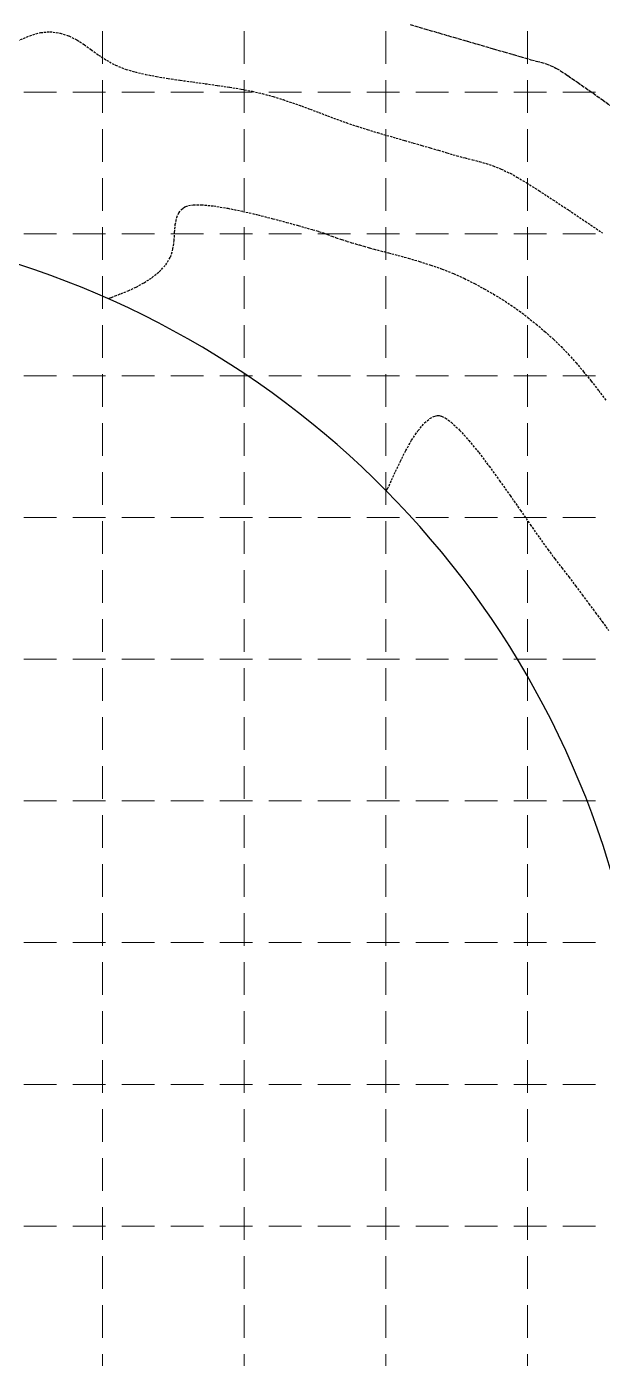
# Model space of a CAD drawing. Header units: inches. Extents: x 2507435 to 2508087, y 7097652 to 7098695.
# Drawn here: x 2507654.8 to 2507720.9, y 7098435.3 to 7098588.1 of the extents above; entities that cross this region are included whole.
import ezdxf

# ---------------------------------------------------------------- set-up
doc = ezdxf.new("R2010")
doc.units = ezdxf.units.IN
doc.header["$MEASUREMENT"] = 0
doc.linetypes.add('DASHED7', pattern=[0.5317999999999998, 0.4379999999999999, -0.0938])
doc.linetypes.add('HIDDEN', pattern=[0.375, 0.25, -0.125])
for name, color, linetype in [('CONT-MJR', 7, 'DASHED7'), ('CONT-MNR', 8, 'HIDDEN'), ('E-STRUCTURES', 6, 'Continuous'), ('E-TANKS', 6, 'Continuous'), ('GRID', 254, 'HIDDEN')]:
    doc.layers.add(name, color=color, linetype=linetype)

msp = doc.modelspace()

# ---------------------------------------------------------------- linework, layer by layer
at = {"layer": 'CONT-MJR', "color": 35, "extrusion": (0.2853959626862788, 0.9584096955281558, 0), "elevation": 7519043.064253777}
msp.add_lwpolyline([(-377494.4166151434, 670.0000000000009), (-377496.1373860084, 670.0000000000009)], dxfattribs=at)
at = {"layer": 'CONT-MJR', "color": 35, "extrusion": (-0.2827372622409274, -0.9591973939395922, 0), "elevation": -7517967.386251697}
msp.add_lwpolyline([(398344.46789182, 670.0000000000009), (398346.2160081603, 670.0000000000009)], dxfattribs=at)
at = {"layer": 'CONT-MJR', "color": 35, "extrusion": (-0.2807270481609595, -0.9597876454877059, 0), "elevation": -7517116.320249699}
msp.add_lwpolyline([(414096.0714470148, 670.0000000000009), (414097.8074331942, 670.0000000000009)], dxfattribs=at)
at = {"layer": 'CONT-MJR', "color": 35, "extrusion": (-0.2792391290256761, -0.960221593602738, 0), "elevation": -7516465.47814096}
msp.add_lwpolyline([(425748.1440952555, 670.0000000000009), (425749.8284687789, 670.0000000000009)], dxfattribs=at)
at = {"layer": 'CONT-MJR', "color": 35, "extrusion": (-0.2782144265939752, -0.9605189913973518, 0), "elevation": -7516006.93022069}
msp.add_lwpolyline([(433769.5533351251, 670.0000000000009), (433771.1466090505, 670.0000000000009)], dxfattribs=at)
at = {"layer": 'CONT-MJR', "color": 35, "extrusion": (-0.277657036110941, -0.9606802643429747, 0), "elevation": -7515753.968089149}
msp.add_lwpolyline([(438132.2561831509, 670.0000000000009), (438133.7188677113, 670.0000000000009)], dxfattribs=at)
at = {"layer": 'CONT-MJR', "color": 35, "extrusion": (-0.2776578275379339, -0.9606800356033818, 0), "elevation": -7515754.329029682}
msp.add_lwpolyline([(438127.5272432608, 670.0000000000009), (438128.8198472122, 670.0000000000009)], dxfattribs=at)
at = {"layer": 'CONT-MJR', "color": 35, "extrusion": (-0.2784798243639331, -0.9604420791605462, 0), "elevation": -7516126.504292799}
msp.add_lwpolyline([(431697.079647653, 670), (431698.1626798764, 670)], dxfattribs=at)
at = {"layer": 'CONT-MJR', "color": 35, "extrusion": (-0.2808577318267775, -0.9597494123327809, 0), "elevation": -7517172.653898079}
msp.add_lwpolyline([(413081.3765844281, 670.0000000000009), (413082.2105572489, 670.0000000000009)], dxfattribs=at)
at = {"layer": 'CONT-MJR', "color": 35, "extrusion": (-0.2874312396799211, -0.9578012750336387, 0), "elevation": -7519828.097307032}
msp.add_lwpolyline([(361534.2420070516, 670.0000000000009), (361534.7874484023, 670.0000000000009)], dxfattribs=at)
at = {"layer": 'CONT-MJR', "color": 35, "elevation": 670}
for points in [[(2507711.992575957, 7098584.547490741), (2507712.713511878, 7098584.339559177)], [(2507714.354983945, 7098583.900534304), (2507714.922401145, 7098583.689922258)], [(2507714.922401145, 7098583.689922258), (2507715.596967473, 7098583.384244821)], [(2507716.116566699, 7098583.078275849), (2507716.953480659, 7098582.52409415)], [(2507718.05994571, 7098581.760800548), (2507719.388198213, 7098580.827495862)], [(2507719.388198213, 7098580.827495862), (2507720.890474525, 7098579.763280919)], [(2507720.890474525, 7098579.763280919), (2507722.519011005, 7098578.607256537)]]:
    msp.add_lwpolyline(points, dxfattribs=at)
at = {"layer": 'CONT-MJR', "color": 35, "extrusion": (-0.2473658532586022, -0.9689221509706772, 0), "elevation": -7498298.102237754}
msp.add_lwpolyline([(673831.0243092352, 670.0000000000009), (673831.638640279, 670.0000000000009)], dxfattribs=at)
at = {"layer": 'CONT-MJR', "color": 35, "extrusion": (-0.2456757746514694, -0.9693520587224234, 0), "elevation": -7497111.605990482}
msp.add_lwpolyline([(686906.8893072535, 670), (686907.4337467167, 670)], dxfattribs=at)
at = {"layer": 'CONT-MJR', "color": 35, "extrusion": (-0.2835461970180725, -0.958958577914911, 0), "elevation": -7518300.791029388}
msp.add_lwpolyline([(392017.1817925561, 670.0000000000009), (392017.722461994, 670.0000000000009)], dxfattribs=at)
at = {"layer": 'CONT-MJR', "color": 35, "extrusion": (0.5074172535819077, 0.8617004878537521, 0), "elevation": 7389310.926252046}
msp.add_lwpolyline([(1441043.931850336, 670.0000000000009), (1441043.328857494, 670.0000000000009)], dxfattribs=at)
at = {"layer": 'CONT-MJR', "color": 35, "extrusion": (-0.5678409681557197, -0.8231382841807171, 0), "elevation": -7267099.461723054}
msp.add_lwpolyline([(-1966668.142715931, 670), (-1966666.798512808, 670)], dxfattribs=at)
at = {"layer": 'CONT-MNR', "color": 35}
for points, elevation in [([(2507653.768257633, 7098586.498986119), (2507655.170421106, 7098587.084204299)], 669), ([(2507656.421696928, 7098587.456140681), (2507657.485647811, 7098587.554719135)], 669), ([(2507658.666166204, 7098587.387647806), (2507659.684221317, 7098587.063845978)], 669), ([(2507659.684221317, 7098587.063845978), (2507660.587133657, 7098586.616928339)], 669), ([(2507660.587133657, 7098586.616928339), (2507661.422223729, 7098586.080509574)], 669), ([(2507665.030771463, 7098583.712116986), (2507666.236557786, 7098583.232412888)], 669), ([(2507676.751220535, 7098581.385791424), (2507678.140416224, 7098581.178420272)], 669), ([(2507681.871169175, 7098580.447118482), (2507683.121423768, 7098580.103758079)], 669), ([(2507684.272603568, 7098579.752600758), (2507685.348090061, 7098579.394061578)], 669), ([(2507685.348090061, 7098579.394061578), (2507686.371264732, 7098579.028555604)], 669), ([(2507687.36550907, 7098578.656497898), (2507688.354204559, 7098578.278303523)], 669), ([(2507691.52081281, 7098577.111051016), (2507692.721127777, 7098576.712460596)], 669), ([(2507692.721127777, 7098576.712460596), (2507693.938144246, 7098576.328991658)], 669), ([(2507697.240183054, 7098575.343425304), (2507698.25450909, 7098575.052426854)], 669), ([(2507703.083262075, 7098573.643649574), (2507704.200172511, 7098573.316141433)], 669), ([(2507707.573924953, 7098572.426128001), (2507708.391106426, 7098572.14827635)], 669), ([(2507709.29667152, 7098571.78414415), (2507710.340063374, 7098571.301660788)], 669), ([(2507710.340063374, 7098571.301660788), (2507711.126103858, 7098570.871711643)], 669), ([(2507673.398228118, 7098567.597329511), (2507673.952170246, 7098567.679027012)], 668), ([(2507673.952170246, 7098567.679027012), (2507674.884490738, 7098567.683806214)], 668), ([(2507677.915073174, 7098567.284768049), (2507679.644261857, 7098566.930800125)], 668), ([(2507715.261503763, 7098568.259011079), (2507717.052823564, 7098567.072785704)], 669), ([(2507681.403076692, 7098566.519987237), (2507683.10678856, 7098566.086920077)], 668), ([(2507683.10678856, 7098566.086920077), (2507684.670668344, 7098565.666189344)], 668), ([(2507718.960783453, 7098565.791710665), (2507720.931511535, 7098564.453473721)], 669), ([(2507687.040015183, 7098565.00009994), (2507687.676024002, 7098564.823922662)], 668), ([(2507687.676024002, 7098564.823922662), (2507688.347981166, 7098564.634574181)], 668), ([(2507688.896076115, 7098564.453144521), (2507689.377802361, 7098564.273297013)], 668), ([(2507671.621392899, 7098562.612398538), (2507671.757226954, 7098563.569714445)], 668), ([(2507691.623299812, 7098563.484894778), (2507692.132680581, 7098563.333631471)], 668), ([(2507692.132680581, 7098563.333631471), (2507692.585141047, 7098563.204790991)], 668), ([(2507692.585141047, 7098563.204790991), (2507693.037975966, 7098563.077073528)], 668), ([(2507693.037975966, 7098563.077073528), (2507693.548480095, 7098562.929179271)], 668), ([(2507698.650003552, 7098561.55301991), (2507699.913637245, 7098561.181691602)], 668), ([(2507669.207336573, 7098559.314002457), (2507670.045398393, 7098559.995355221)], 668), ([(2507667.391589063, 7098558.235819637), (2507668.310995826, 7098558.73119176)], 668), ([(2507664.994271259, 7098557.219437995), (2507665.624429152, 7098557.46297715)], 668), ([(2507713.331673893, 7098553.984862452), (2507714.31583011, 7098553.147361085)], 668), ([(2507715.326036947, 7098552.241982915), (2507716.18406129, 7098551.415250754)], 668), ([(2507717.045855475, 7098550.512238779), (2507717.910200261, 7098549.543642253)], 668), ([(2507717.910200261, 7098549.543642253), (2507718.77587641, 7098548.520156441)], 668), ([(2507701.591614335, 7098543.393444214), (2507701.902860725, 7098543.475712267)], 667), ([(2507702.05820466, 7098543.491048745), (2507702.18111541, 7098543.487139082)], 667), ([(2507702.895362296, 7098543.216414679), (2507703.57408169, 7098542.725744138)], 667), ([(2507698.354696532, 7098539.46006575), (2507699.031421732, 7098540.656563331)], 667), ([(2507714.660094404, 7098528.124758694), (2507715.478916891, 7098527.033528766)], 667), ([(2507715.478916891, 7098527.033528766), (2507716.279605112, 7098526.001839552)], 667)]:
    msp.add_lwpolyline(points, dxfattribs=dict(at, elevation=elevation))
at = {"layer": 'CONT-MNR', "color": 35, "extrusion": (0.2849248427288796, -0.9585498599425714, 0), "elevation": -6089856.40030368}
msp.add_lwpolyline([(4426276.320955582, 669), (4426277.626339762, 669)], dxfattribs=at)
at = {"layer": 'CONT-MNR', "color": 35, "extrusion": (-0.1401273535457111, -0.990133488368248, 0), "elevation": -7379940.665104412}
msp.add_lwpolyline([(1488209.365941904, 669.0000000000009), (1488210.558223962, 669.0000000000009)], dxfattribs=at)
at = {"layer": 'CONT-MNR', "color": 35, "extrusion": (-0.5880920394284663, -0.808794011575795, 0), "elevation": -7216029.632563079}
msp.add_lwpolyline([(-2146440.423791206, 669), (-2146439.416627083, 669)], dxfattribs=at)
at = {"layer": 'CONT-MNR', "color": 35, "extrusion": (-0.5898304930688874, -0.8075270827942016, 0), "elevation": -7211395.684844005}
msp.add_lwpolyline([(-2161957.007873223, 669), (-2161955.965918008, 669)], dxfattribs=at)
at = {"layer": 'CONT-MNR', "color": 35, "extrusion": (-0.5501898589757555, -0.8350395913250092, 0), "elevation": -7307290.2072238}
msp.add_lwpolyline([(-1811571.458531609, 669), (-1811570.362120955, 669)], dxfattribs=at)
at = {"layer": 'CONT-MNR', "color": 35, "extrusion": (-0.474026443661931, -0.8805106079481508, 0), "elevation": -7439077.796358951}
msp.add_lwpolyline([(-1156891.90904904, 669), (-1156890.731316424, 669)], dxfattribs=at)
at = {"layer": 'CONT-MNR', "color": 35, "extrusion": (-0.2784804393346365, -0.9604419008498056, 0), "elevation": -7516112.768340436}
msp.add_lwpolyline([(431651.1497206138, 669), (431652.240269118, 669)], dxfattribs=at)
at = {"layer": 'CONT-MNR', "color": 35, "extrusion": (-0.2260800804336214, -0.9741087194102757, 0), "elevation": -7481725.147579497}
msp.add_lwpolyline([(837892.3672024729, 669.0000000000009), (837893.5666512575, 669.0000000000009)], dxfattribs=at)
at = {"layer": 'CONT-MNR', "color": 35, "extrusion": (-0.1894764899129348, -0.9818852579452824, 0), "elevation": -7445137.879968002}
msp.add_lwpolyline([(1117228.159878077, 669.0000000000009), (1117229.450271311, 669.0000000000009)], dxfattribs=at)
at = {"layer": 'CONT-MNR', "color": 35, "extrusion": (-0.1642554976511616, -0.9864178280482208, 0), "elevation": -7414066.7837991}
msp.add_lwpolyline([(1307628.931178394, 669), (1307630.292956496, 669)], dxfattribs=at)
at = {"layer": 'CONT-MNR', "color": 35, "extrusion": (-0.147741370027313, -0.9890260297800321, 0), "elevation": -7391169.318191413}
msp.add_lwpolyline([(1431397.697188513, 669.0000000000009), (1431399.109877149, 669.0000000000009)], dxfattribs=at)
at = {"layer": 'CONT-MNR', "color": 35, "extrusion": (-0.1383596851322568, -0.9903820462478623, 0), "elevation": -7377268.919417136}
msp.add_lwpolyline([(1501396.214372842, 669.0000000000009), (1501397.65697674, 669.0000000000009)], dxfattribs=at)
at = {"layer": 'CONT-MNR', "color": 35, "extrusion": (-0.1352875148269055, -0.9908063828679949, 0), "elevation": -7372577.106361859}
msp.add_lwpolyline([(1524269.806996878, 669), (1524271.258250849, 669)], dxfattribs=at)
at = {"layer": 'CONT-MNR', "color": 35, "extrusion": (-0.1382829268408199, -0.9903927666054193, 0), "elevation": -7377152.538377155}
msp.add_lwpolyline([(1501970.866393937, 669), (1501972.304948393, 669)], dxfattribs=at)
at = {"layer": 'CONT-MNR', "color": 35, "extrusion": (-0.164243704273682, -0.9864197917755195, 0), "elevation": -7414051.314827044}
msp.add_lwpolyline([(1307726.081278209, 669), (1307727.430903382, 669)], dxfattribs=at)
at = {"layer": 'CONT-MNR', "color": 35, "extrusion": (-0.1897798521531917, -0.9818266688762903, 0), "elevation": -7445483.133906639}
msp.add_lwpolyline([(1114938.937851619, 669.0000000000009), (1114940.212045778, 669.0000000000009)], dxfattribs=at)
at = {"layer": 'CONT-MNR', "color": 35, "extrusion": (-0.2271119846063952, -0.9738686494841821, 0), "elevation": -7482609.559812807}
msp.add_lwpolyline([(829978.884745145, 669.0000000000009), (829980.0639782597, 669.0000000000009)], dxfattribs=at)
at = {"layer": 'CONT-MNR', "color": 35, "extrusion": (-0.2917685788239284, -0.956488942126915, 0), "elevation": -7521376.514525304}
msp.add_lwpolyline([(327428.5474588329, 669.0000000000009), (327429.7510062538, 669.0000000000009)], dxfattribs=at)
at = {"layer": 'CONT-MNR', "color": 35, "extrusion": (-0.3504759511887611, -0.9365717311761728, 0), "elevation": -7527212.215917298}
msp.add_lwpolyline([(-139253.0711393123, 669), (-139252.0095608933, 669)], dxfattribs=at)
at = {"layer": 'CONT-MNR', "color": 35, "extrusion": (0.3563817221419172, 0.9343404455139258, 0), "elevation": 7526183.085332241}
msp.add_lwpolyline([(186768.8975034431, 669), (186767.8202428641, 669)], dxfattribs=at)
at = {"layer": 'CONT-MNR', "color": 35, "extrusion": (-0.3482345794227492, -0.9374074235327247, 0), "elevation": -7527523.764581831}
msp.add_lwpolyline([(-121243.664886815, 669), (-121242.5471847053, 669)], dxfattribs=at)
at = {"layer": 'CONT-MNR', "color": 35, "extrusion": (-0.3339683697723266, -0.942584281638313, 0), "elevation": -7528496.855971933}
msp.add_lwpolyline([(-6990.794858828187, 669), (-6989.614765028004, 669)], dxfattribs=at)
at = {"layer": 'CONT-MNR', "color": 35, "extrusion": (-0.2924087701471315, -0.9562934231401167, 0), "elevation": -7521593.557431013}
msp.add_lwpolyline([(322405.2461396917, 669.0000000000009), (322406.4516811573, 669.0000000000009)], dxfattribs=at)
at = {"layer": 'CONT-MNR', "color": 35, "extrusion": (-0.2853249396141714, -0.9584308419673114, 0), "elevation": -7519002.100316467}
msp.add_lwpolyline([(378051.5556242461, 669), (378052.7009142605, 669)], dxfattribs=at)
at = {"layer": 'CONT-MNR', "color": 35, "extrusion": (-0.2796519053435997, -0.9601014591373636, 0), "elevation": -7516634.856261226}
msp.add_lwpolyline([(422512.5641573383, 669.0000000000009), (422513.6593605059, 669.0000000000009)], dxfattribs=at)
at = {"layer": 'CONT-MNR', "color": 35, "extrusion": (-0.2739940061959961, -0.9617313993879312, 0), "elevation": -7514016.809914395}
msp.add_lwpolyline([(466765.1346543131, 669.0000000000009), (466766.1600351047, 669.0000000000009)], dxfattribs=at)
at = {"layer": 'CONT-MNR', "color": 35, "extrusion": (-0.2745861912020306, -0.9615624907415857, 0), "elevation": -7514302.821148714}
msp.add_lwpolyline([(462138.9184070409, 669.0000000000009), (462139.9240107008, 669.0000000000009)], dxfattribs=at)
at = {"layer": 'CONT-MNR', "color": 35, "extrusion": (-0.2776623947751128, -0.9606787155588228, 0), "elevation": -7515743.473515567}
msp.add_lwpolyline([(438087.0205750158, 669), (438088.0164913312, 669)], dxfattribs=at)
at = {"layer": 'CONT-MNR', "color": 35, "extrusion": (-0.2831946490994326, -0.9590624540255183, 0), "elevation": -7518143.561674985}
msp.add_lwpolyline([(394763.7976437581, 669.0000000000009), (394764.7939870507, 669.0000000000009)], dxfattribs=at)
at = {"layer": 'CONT-MNR', "color": 35, "extrusion": (-0.2910007777070187, -0.9567228163757309, 0), "elevation": -7521110.916090509}
msp.add_lwpolyline([(333485.2986127795, 669.0000000000009), (333486.305540025, 669.0000000000009)], dxfattribs=at)
at = {"layer": 'CONT-MNR', "color": 35, "extrusion": (-0.2557290755074881, -0.9667484884602021, 0), "elevation": -7503827.900360018}
msp.add_lwpolyline([(609007.6534631031, 669), (609008.6444947722, 669)], dxfattribs=at)
at = {"layer": 'CONT-MNR', "color": 35, "extrusion": (-0.2417406826594804, -0.9703408897636586, 0), "elevation": -7494250.058582578}
msp.add_lwpolyline([(717314.9564353714, 669.0000000000009), (717315.8310655623, 669.0000000000009)], dxfattribs=at)
at = {"layer": 'CONT-MNR', "color": 35, "extrusion": (-0.2475228333991869, -0.9688820603902409, 0), "elevation": -7498394.38614079}
msp.add_lwpolyline([(672612.4976198978, 669.0000000000009), (672613.3116959117, 669.0000000000009)], dxfattribs=at)
at = {"layer": 'CONT-MNR', "color": 35, "extrusion": (0.2761904274848632, 0.9611029329711406, 0), "elevation": 7515063.60550905}
msp.add_lwpolyline([(-449606.5416912595, 669.0000000000009), (-449607.351428661, 669.0000000000009)], dxfattribs=at)
at = {"layer": 'CONT-MNR', "color": 35, "extrusion": (-0.3730736592174597, -0.9278017270937229, 0), "elevation": -7521627.444790604}
msp.add_lwpolyline([(-321634.1102606398, 669.0000000000009), (-321633.1342276484, 669.0000000000009)], dxfattribs=at)
at = {"layer": 'CONT-MNR', "color": 35, "extrusion": (-0.5171099821317936, -0.8559189601706789, 0), "elevation": -7372563.854824569}
msp.add_lwpolyline([(-1524344.357168823, 669.0000000000009), (-1524343.050773932, 669.0000000000009)], dxfattribs=at)
at = {"layer": 'CONT-MNR', "color": 35, "extrusion": (-0.5346464218780475, -0.8450758566974925, 0), "elevation": -7339569.668348526}
msp.add_lwpolyline([(-1676018.082649094, 669), (-1676016.430224731, 669)], dxfattribs=at)
at = {"layer": 'CONT-MNR', "color": 35, "extrusion": (-0.545047576316958, -0.8384051166059341, 0), "elevation": -7318300.07430704}
msp.add_lwpolyline([(-1766578.051862563, 669), (-1766576.118658933, 669)], dxfattribs=at)
at = {"layer": 'CONT-MNR', "color": 35, "extrusion": (-0.6404398033571633, 0.7680083712277088, 0), "elevation": 3845745.642369309}
msp.add_lwpolyline([(-6472118.485661352, 668.0000000000009), (-6472118.812266756, 668.0000000000009)], dxfattribs=at)
at = {"layer": 'CONT-MNR', "color": 35, "extrusion": (-0.5446728801891747, 0.838648587661381, 0), "elevation": 4587342.088710887}
msp.add_lwpolyline([(-5969453.411078887, 668), (-5969453.583644362, 668)], dxfattribs=at)
at = {"layer": 'CONT-MNR', "color": 35, "extrusion": (0.4566086362372247, -0.8896676645318644, 0), "elevation": -5170340.772491058}
msp.add_lwpolyline([(5472262.769865816, 668.0000000000009), (5472262.903767693, 668.0000000000009)], dxfattribs=at)
at = {"layer": 'CONT-MNR', "color": 35, "extrusion": (0.3137707452341191, -0.949498772740242, 0), "elevation": -5953246.670912208}
msp.add_lwpolyline([(4608355.353801198, 668.0000000000009), (4608355.659159803, 668.0000000000009)], dxfattribs=at)
at = {"layer": 'CONT-MNR', "color": 35, "extrusion": (-0.09597447103561287, -0.9953837957840356, 0), "elevation": -7306472.016305214}
msp.add_lwpolyline([(1814817.666552887, 668.0000000000009), (1814819.088867606, 668.0000000000009)], dxfattribs=at)
at = {"layer": 'CONT-MNR', "color": 35, "extrusion": (-0.1604686212599023, -0.9870409422060191, 0), "elevation": -7408980.158665976}
msp.add_lwpolyline([(1336081.83090079, 668), (1336083.466935674, 668)], dxfattribs=at)
at = {"layer": 'CONT-MNR', "color": 35, "extrusion": (0.9803519244149048, -0.197256442977138, 0), "elevation": 1058163.199630929}
msp.add_lwpolyline([(7453746.690288026, 668.0000000000009), (7453747.514587564, 668.0000000000009)], dxfattribs=at)
at = {"layer": 'CONT-MNR', "color": 35, "extrusion": (0.9121556926566, -0.4098438633847752, 0), "elevation": -621916.4641387155}
msp.add_lwpolyline([(7502751.580580733, 668), (7502752.198220817, 668)], dxfattribs=at)
at = {"layer": 'CONT-MNR', "color": 35, "extrusion": (0.7812164365653294, -0.6242602656265804, 0), "elevation": -2472318.358996387}
msp.add_lwpolyline([(7110957.21883092, 668), (7110957.683041808, 668)], dxfattribs=at)
at = {"layer": 'CONT-MNR', "color": 35, "extrusion": (-0.2274515904140433, -0.9737893889430724, 0), "elevation": -7482884.877251638}
msp.add_lwpolyline([(827371.4903797123, 668.0000000000009), (827373.2965349804, 668.0000000000009)], dxfattribs=at)
at = {"layer": 'CONT-MNR', "color": 35, "extrusion": (0.2688258460648798, 0.9631888000218345, 0), "elevation": 7511389.399149462}
msp.add_lwpolyline([(-507095.8677137338, 668.0000000000009), (-507097.2582184621, 668.0000000000009)], dxfattribs=at)
at = {"layer": 'CONT-MNR', "color": 35, "extrusion": (-0.557439063498353, -0.8302178572435546, 0), "elevation": -7291256.590112615}
msp.add_lwpolyline([(-1875067.103065608, 669), (-1875064.804921967, 669)], dxfattribs=at)
at = {"layer": 'CONT-MNR', "color": 35, "extrusion": (0.9979101866709607, -0.06461624670567644, 0), "elevation": 2043748.656487252}
msp.add_lwpolyline([(7245765.233871262, 668.0000000000009), (7245766.177392826, 668.0000000000009)], dxfattribs=at)
at = {"layer": 'CONT-MNR', "color": 35, "extrusion": (0.9969434124043342, -0.07812702774073592, 0), "elevation": 1945417.153129341}
msp.add_lwpolyline([(7272784.072736748, 668), (7272784.967283372, 668)], dxfattribs=at)
at = {"layer": 'CONT-MNR', "color": 35, "extrusion": (-0.2729868103635892, -0.9620177760143073, 0), "elevation": -7513511.200733004}
msp.add_lwpolyline([(474623.8209437521, 668.0000000000009), (474624.8916394135, 668.0000000000009)], dxfattribs=at)
at = {"layer": 'CONT-MNR', "color": 35, "extrusion": (-0.3142494150797566, -0.9493404579612262, 0), "elevation": -7526994.197609426}
msp.add_lwpolyline([(149930.2203756883, 668.0000000000009), (149930.7977185636, 668.0000000000009)], dxfattribs=at)
at = {"layer": 'CONT-MNR', "color": 35, "extrusion": (-0.3636703358948886, -0.9315277165979009, 0), "elevation": -7524481.606973236}
msp.add_lwpolyline([(-245555.093600336, 668.0000000000009), (-245554.5859921952, 668.0000000000009)], dxfattribs=at)
at = {"layer": 'CONT-MNR', "color": 35, "extrusion": (0.954185078126896, -0.2992170394211692, 0), "elevation": 268771.9529476925}
msp.add_lwpolyline([(7523679.615091962, 668.0000000000009), (7523680.599293829, 668.0000000000009)], dxfattribs=at)
at = {"layer": 'CONT-MNR', "color": 35, "extrusion": (0.3513472504925731, 0.9362452187174625, 0), "elevation": 7527066.621915374}
msp.add_lwpolyline([(146248.3423077366, 668), (146247.785328262, 668)], dxfattribs=at)
at = {"layer": 'CONT-MNR', "color": 35, "extrusion": (-0.3215557399314024, -0.9468906516156806, 0), "elevation": -7527926.023306796}
msp.add_lwpolyline([(91924.60544518661, 668), (91925.26822625473, 668)], dxfattribs=at)
at = {"layer": 'CONT-MNR', "color": 35, "extrusion": (0.2984315079082367, 0.9544310530822099, 0), "elevation": 7523463.614769261}
msp.add_lwpolyline([(-274983.0986828026, 668), (-274983.7520519793, 668)], dxfattribs=at)
at = {"layer": 'CONT-MNR', "color": 35, "extrusion": (0.289776245564059, 0.9570944193269535, 0), "elevation": 7520664.986262448}
msp.add_lwpolyline([(-343104.5861147263, 668.0000000000009), (-343105.2396219303, 668.0000000000009)], dxfattribs=at)
at = {"layer": 'CONT-MNR', "color": 35, "extrusion": (-0.2702880506104599, -0.9627795021172799, 0), "elevation": -7512150.470184682}
msp.add_lwpolyline([(495699.8631773863, 668.0000000000009), (495700.4222744345, 668.0000000000009)], dxfattribs=at)
at = {"layer": 'CONT-MNR', "color": 35, "extrusion": (-0.2495518473982216, -0.9683614384413161, 0), "elevation": -7499774.127399768}
msp.add_lwpolyline([(656895.4508321453, 668), (656896.2254827451, 668)], dxfattribs=at)
at = {"layer": 'CONT-MNR', "color": 35, "extrusion": (0.8554548172112144, -0.517877452405613, 0), "elevation": -1530985.518524864}
msp.add_lwpolyline([(7371164.180133555, 668.0000000000009), (7371165.216932044, 668.0000000000009)], dxfattribs=at)
at = {"layer": 'CONT-MNR', "color": 35, "extrusion": (-0.2467418648719008, -0.9690812412380795, 0), "elevation": -7497837.112034349}
msp.add_lwpolyline([(678648.1079829994, 668.0000000000009), (678649.0662140297, 668.0000000000009)], dxfattribs=at)
at = {"layer": 'CONT-MNR', "color": 35, "extrusion": (-0.2527503525231475, -0.9675315288399778, 0), "elevation": -7501903.84504623}
msp.add_lwpolyline([(632111.2349526526, 668.0000000000009), (632112.3446560449, 668.0000000000009)], dxfattribs=at)
at = {"layer": 'CONT-MNR', "color": 35, "extrusion": (0.2647563317232293, 0.9643153451088807, 0), "elevation": 7509180.929419259}
msp.add_lwpolyline([(-538821.9426044025, 668.0000000000009), (-538823.1718181488, 668.0000000000009)], dxfattribs=at)
at = {"layer": 'CONT-MNR', "color": 35, "extrusion": (-0.3043850872895059, -0.9525490636370182, 0), "elevation": -7525034.263898783}
msp.add_lwpolyline([(228011.0396986925, 668.0000000000009), (228012.413407526, 668.0000000000009)], dxfattribs=at)
at = {"layer": 'CONT-MNR', "color": 35, "extrusion": (0.7281536024786947, -0.6854139852653279, 0), "elevation": -3039483.318676698}
msp.add_lwpolyline([(6887634.152576048, 668), (6887635.238883, 668)], dxfattribs=at)
at = {"layer": 'CONT-MNR', "color": 35, "extrusion": (-0.3328048043824634, -0.9429957381557725, 0), "elevation": -7528487.561763654}
msp.add_lwpolyline([(2316.438755087554, 668), (2317.838574551512, 668)], dxfattribs=at)
at = {"layer": 'CONT-MNR', "color": 35, "extrusion": (0.3684667709735232, 0.9296409192200746, 0), "elevation": 7523117.17856365}
msp.add_lwpolyline([(284320.6950017232, 668), (284319.298624, 668)], dxfattribs=at)
at = {"layer": 'CONT-MNR', "color": 35, "extrusion": (-0.413295340668036, -0.9105970356760954, 0), "elevation": -7500349.809101793}
msp.add_lwpolyline([(-650294.0004922547, 668), (-650292.635625843, 668)], dxfattribs=at)
at = {"layer": 'CONT-MNR', "color": 35, "extrusion": (-0.4193070556021978, 0.9078444762855671, 0), "elevation": 5392904.253583427}
msp.add_lwpolyline([(-5253046.54334179, 668.0000000000009), (-5253047.54269783, 668.0000000000009)], dxfattribs=at)
at = {"layer": 'CONT-MNR', "color": 35, "extrusion": (0.5451127539584121, -0.8383627409849962, 0), "elevation": -4584205.175903726}
msp.add_lwpolyline([(5971850.57778315, 668), (5971851.646939378, 668)], dxfattribs=at)
at = {"layer": 'CONT-MNR', "color": 35, "extrusion": (-0.449033020500166, -0.8935151629941697, 0), "elevation": -7468712.685671765}
msp.add_lwpolyline([(-946814.9712209669, 668), (-946813.6621470246, 668)], dxfattribs=at)
at = {"layer": 'CONT-MNR', "color": 35, "extrusion": (0.4702630714238704, 0.8825262849654892, 0), "elevation": 7443946.222142834}
msp.add_lwpolyline([(1125073.301517743, 668.0000000000009), (1125072.045817022, 668.0000000000009)], dxfattribs=at)
at = {"layer": 'CONT-MNR', "color": 35, "extrusion": (-0.4942682455337489, -0.8693094394155568, 0), "elevation": -7410323.628709057}
msp.add_lwpolyline([(-1328618.1483894, 668), (-1328616.931742359, 668)], dxfattribs=at)
at = {"layer": 'CONT-MNR', "color": 35, "extrusion": (-0.3720757792996409, 0.9282023564172658, 0), "elevation": 5655856.141103624}
msp.add_lwpolyline([(-4968820.900940081, 668), (-4968821.031079017, 668)], dxfattribs=at)
at = {"layer": 'CONT-MNR', "color": 35, "extrusion": (0.3636194126665107, -0.9315475955269606, 0), "elevation": -5700808.240236385}
msp.add_lwpolyline([(4917181.767619099, 668), (4917182.045461629, 668)], dxfattribs=at)
at = {"layer": 'CONT-MNR', "color": 35, "extrusion": (-0.357214632584944, 0.9340223264286586, 0), "elevation": 5734436.298811693}
msp.add_lwpolyline([(-4877923.14361636, 668), (-4877923.600877695, 668)], dxfattribs=at)
at = {"layer": 'CONT-MNR', "color": 35, "extrusion": (-0.3805005552946159, 0.9247806915266391, 0), "elevation": 5610440.71686508}
msp.add_lwpolyline([(-5020045.806730717, 668), (-5020046.736572849, 668)], dxfattribs=at)
at = {"layer": 'CONT-MNR', "color": 35, "extrusion": (0.5203523487415307, 0.8539516573900262, 0), "elevation": 7366716.856066621}
msp.add_lwpolyline([(1552289.275895524, 668.0000000000009), (1552288.083744882, 668.0000000000009)], dxfattribs=at)
at = {"layer": 'CONT-MNR', "color": 35, "extrusion": (0.5475894192054398, 0.8367471708791427, 0), "elevation": 7312892.489656948}
msp.add_lwpolyline([(1788775.829194762, 668.0000000000009), (1788774.646785422, 668.0000000000009)], dxfattribs=at)
at = {"layer": 'CONT-MNR', "color": 35, "extrusion": (-0.5749298259287274, -0.8182027225923678, 0), "elevation": -7249815.504815589}
msp.add_lwpolyline([(-2029356.165979439, 668), (-2029354.978426905, 668)], dxfattribs=at)
at = {"layer": 'CONT-MNR', "color": 35, "extrusion": (0.6013401583531239, 0.7989931250967306, 0), "elevation": 7179684.602713632}
msp.add_lwpolyline([(2265002.31520573, 668), (2265001.107583128, 668)], dxfattribs=at)
at = {"layer": 'CONT-MNR', "color": 35, "extrusion": (-0.6259378602879786, -0.7798729352004128, 0), "elevation": -7105642.848896867}
msp.add_lwpolyline([(-2487557.178381421, 668.0000000000009), (-2487555.935809783, 668.0000000000009)], dxfattribs=at)
at = {"layer": 'CONT-MNR', "color": 35, "extrusion": (-0.6674123865405932, -0.7446883282905608, 0), "elevation": -6959889.272880212}
msp.add_lwpolyline([(-2870196.71537967, 668.0000000000009), (-2870195.358829823, 668.0000000000009)], dxfattribs=at)
at = {"layer": 'CONT-MNR', "color": 35, "extrusion": (0.7234242793232512, 0.6904037312222717, 0), "elevation": 6715009.156564051}
msp.add_lwpolyline([(3403927.831494429, 668.0000000000009), (3403926.583247722, 668.0000000000009)], dxfattribs=at)
at = {"layer": 'CONT-MNR', "color": 35, "extrusion": (0.7767194731697155, 0.6298466956323259, 0), "elevation": 6418791.335662801}
msp.add_lwpolyline([(3934102.482284678, 668), (3934101.107683079, 668)], dxfattribs=at)
at = {"layer": 'CONT-MNR', "color": 35, "extrusion": (0.7865024053062141, 0.6175872136366974, 0), "elevation": 6356299.672045819}
msp.add_lwpolyline([(4034289.059475446, 668), (4034287.659379816, 668)], dxfattribs=at)
at = {"layer": 'CONT-MNR', "color": 35, "extrusion": (0.7933898052002123, 0.608713904066902, 0), "elevation": 6310583.746724796}
msp.add_lwpolyline([(4105429.967134619, 668.0000000000009), (4105428.550451347, 668.0000000000009)], dxfattribs=at)
at = {"layer": 'CONT-MNR', "color": 35, "extrusion": (0.6409332591895397, -0.7675966110299566, 0), "elevation": -3841548.611144141}
msp.add_lwpolyline([(6474594.478283981, 667), (6474595.282493833, 667)], dxfattribs=at)
at = {"layer": 'CONT-MNR', "color": 35, "extrusion": (0.460483191072295, -0.887668423872268, 0), "elevation": -5146398.394683885}
msp.add_lwpolyline([(5494766.907437475, 667), (5494767.433148625, 667)], dxfattribs=at)
at = {"layer": 'CONT-MNR', "color": 35, "extrusion": (0.09824831078251345, -0.995161931259623, 0), "elevation": -6817822.758518056}
msp.add_lwpolyline([(3192989.374179273, 667), (3192989.530278426, 667)], dxfattribs=at)
at = {"layer": 'CONT-MNR', "color": 35, "extrusion": (-0.2177194091827695, -0.9760114030405105, 0), "elevation": -7474234.82570548}
msp.add_lwpolyline([(902055.2301200835, 667), (902055.5030427359, 667)], dxfattribs=at)
at = {"layer": 'CONT-MNR', "color": 35, "extrusion": (0.4266910454325366, 0.9043974523115869, 0), "elevation": 7489918.770105472}
msp.add_lwpolyline([(760925.2115550591, 667), (760924.7163399705, 667)], dxfattribs=at)
at = {"layer": 'CONT-MNR', "color": 35, "extrusion": (0.6868319956117038, 0.7268162145990171, 0), "elevation": 6881707.003283873}
msp.add_lwpolyline([(3052866.647207309, 667), (3052865.324989545, 667)], dxfattribs=at)
at = {"layer": 'CONT-MNR', "color": 35, "extrusion": (0.8330094246704093, -0.5532587987644424, 0), "elevation": -1838393.149219626}
msp.add_lwpolyline([(7300557.822110474, 667), (7300559.127321026, 667)], dxfattribs=at)
at = {"layer": 'CONT-MNR', "color": 35, "extrusion": (0.7637020637282113, -0.6455688637606923, 0), "elevation": -2667462.050923199}
msp.add_lwpolyline([(7040063.859759556, 667.0000000000009), (7040065.027888128, 667.0000000000009)], dxfattribs=at)
at = {"layer": 'CONT-MNR', "color": 35, "extrusion": (0.7439583117687266, 0.6682260323799322, 0), "elevation": 6609058.066800745}
msp.add_lwpolyline([(3605305.734778371, 667), (3605304.14520286, 667)], dxfattribs=at)
at = {"layer": 'CONT-MNR', "color": 35, "extrusion": (0.7760712240606015, 0.6306452688993075, 0), "elevation": 6422819.220037793}
msp.add_lwpolyline([(3927500.44894639, 667), (3927498.644863115, 667)], dxfattribs=at)
at = {"layer": 'CONT-MNR', "color": 35, "extrusion": (0.9044806236727406, -0.4265147141665456, 0), "elevation": -759466.9955940135}
msp.add_lwpolyline([(7490058.998615781, 667), (7490060.278102065, 667)], dxfattribs=at)
at = {"layer": 'CONT-MNR', "color": 35, "extrusion": (0.8920727198681502, -0.4518918703263438, 0), "elevation": -970722.9813114465}
msp.add_lwpolyline([(7465620.535531715, 667.0000000000009), (7465621.902950357, 667.0000000000009)], dxfattribs=at)
at = {"layer": 'CONT-MNR', "color": 35, "extrusion": (0.7957934522732726, 0.6055681475432693, 0), "elevation": 6294265.854711493}
msp.add_lwpolyline([(4130383.721750489, 667), (4130381.760564366, 667)], dxfattribs=at)
at = {"layer": 'CONT-MNR', "color": 35, "extrusion": (0.9098345376721771, -0.4149712207597724, 0), "elevation": -664099.0844816309}
msp.add_lwpolyline([(7499115.260917133, 667.0000000000009), (7499116.369688665, 667.0000000000009)], dxfattribs=at)
at = {"layer": 'CONT-MNR', "color": 35, "extrusion": (0.8084077428013278, 0.5886229025266198, 0), "elevation": 6205612.350857653}
msp.add_lwpolyline([(4262418.502291014, 667.0000000000009), (4262416.443449045, 667.0000000000009)], dxfattribs=at)
at = {"layer": 'CONT-MNR', "color": 35, "extrusion": (0.8709664465843702, -0.4913424965583533, 0), "elevation": -1303692.648252072}
msp.add_lwpolyline([(7414723.416121343, 667.0000000000009), (7414723.609190351, 667.0000000000009)], dxfattribs=at)
at = {"layer": 'CONT-MNR', "color": 35, "extrusion": (0.8955216797856463, -0.4450178884425818, 0), "elevation": -913278.7263465403}
msp.add_lwpolyline([(7472861.74700122, 667.0000000000009), (7472862.145551523, 667.0000000000009)], dxfattribs=at)
at = {"layer": 'CONT-MNR', "color": 35, "extrusion": (0.907453242067782, -0.4201530833644702, 0), "elevation": -706854.2903149682}
msp.add_lwpolyline([(7495205.380153196, 667.0000000000009), (7495206.088080099, 667.0000000000009)], dxfattribs=at)
at = {"layer": 'CONT-MNR', "color": 35, "extrusion": (0.8163798424245705, 0.5775153269678939, 0), "elevation": 6146756.532818606}
msp.add_lwpolyline([(4346861.248389877, 667), (4346859.152366471, 667)], dxfattribs=at)
at = {"layer": 'CONT-MNR', "color": 35, "extrusion": (0.8359754341526322, -0.5487668662495195, 0), "elevation": -1799068.368553417}
msp.add_lwpolyline([(7310341.291326873, 667), (7310341.364392988, 667)], dxfattribs=at)
at = {"layer": 'CONT-MNR', "color": 35, "extrusion": (0.8208738018222926, 0.5711096229987859, 0), "elevation": 6112554.971958391}
msp.add_lwpolyline([(4394823.32739862, 667), (4394821.255214711, 667)], dxfattribs=at)
at = {"layer": 'CONT-MNR', "color": 35, "extrusion": (0.8222930488064818, 0.5690642686766946, 0), "elevation": 6101595.019653194}
msp.add_lwpolyline([(4410024.984809464, 667.0000000000009), (4410022.997763041, 667.0000000000009)], dxfattribs=at)
at = {"layer": 'CONT-MNR', "color": 35, "extrusion": (0.8203892567287977, 0.5718054454479871, 0), "elevation": 6116279.184347607}
msp.add_lwpolyline([(4389634.787060505, 667), (4389632.946531532, 667)], dxfattribs=at)
at = {"layer": 'CONT-MNR', "color": 35, "extrusion": (0.8139866323439432, 0.5808836048343647, 0), "elevation": 6164664.817177735}
msp.add_lwpolyline([(4321418.303984232, 667.0000000000009), (4321416.671219476, 667.0000000000009)], dxfattribs=at)
at = {"layer": 'CONT-MNR', "color": 35, "extrusion": (0.7940482995202687, 0.6078546685096445, 0), "elevation": 6306120.017255011}
msp.add_lwpolyline([(4112245.453005505, 667), (4112244.156034058, 667)], dxfattribs=at)
at = {"layer": 'CONT-MNR', "color": 35, "extrusion": (0.7974560703345294, 0.6033770097431707, 0), "elevation": 6282880.96971985}
msp.add_lwpolyline([(4147663.003571132, 667), (4147661.713727462, 667)], dxfattribs=at)
at = {"layer": 'CONT-MNR', "color": 35, "extrusion": (0.8002086113444771, 0.5997217507562517, 0), "elevation": 6263836.622495065}
msp.add_lwpolyline([(4176367.05018585, 667), (4176365.765650441, 667)], dxfattribs=at)
at = {"layer": 'CONT-MNR', "color": 35, "extrusion": (0.8022980607363036, 0.5969236314125672, 0), "elevation": 6249213.859351971}
msp.add_lwpolyline([(4198214.666008711, 667), (4198213.38498123, 667)], dxfattribs=at)
at = {"layer": 'CONT-MNR', "color": 35, "extrusion": (0.8037194688943876, 0.5950084161758752, 0), "elevation": 6239183.154861338}
msp.add_lwpolyline([(4213106.104271154, 667), (4213104.824966116, 667)], dxfattribs=at)
at = {"layer": 'CONT-MNR', "color": 35, "extrusion": (0.8044706201619664, 0.5939924421204542, 0), "elevation": 6233854.918999957}
msp.add_lwpolyline([(4220984.666510696, 667.0000000000009), (4220983.387152843, 667.0000000000009)], dxfattribs=at)
at = {"layer": 'CONT-MNR', "color": 35, "extrusion": (0.8045518984678848, 0.5938823474996732, 0), "elevation": 6233277.233457791}
msp.add_lwpolyline([(4221836.429400953, 667.0000000000009), (4221835.148220483, 667.0000000000009)], dxfattribs=at)
at = {"layer": 'E-STRUCTURES', "color": 7}
msp.add_arc((2507621.855905689, 7098461.488408454), 104.3868249871424, 305.8848562717045, 81.8459466020809, dxfattribs=at)
at = {"layer": 'E-TANKS', "color": 7}
msp.add_arc((2507622.043427179, 7098461.586508805), 104.3565984443429, 183.4476818840678, 305.7698702146717, dxfattribs=at)
at = {"layer": 'GRID', "color": 252, "linetype": 'HIDDEN', "lineweight": 0, "ltscale": 15}
for p, q in [((2507663.538204653, 7097734.480451447), (2507663.538204653, 7098678.232320917)), ((2507679.809299212, 7097734.477893291), (2507679.809299212, 7098678.232320917)), ((2507696.080393772, 7097734.475335134), (2507696.080393772, 7098678.232320917)), ((2507712.351488332, 7097734.472776977), (2507712.351488332, 7098678.232320917)), ((2507452.013975376, 7098580.605753558), (2508070.315568645, 7098580.605753558)), ((2507452.013975376, 7098564.334658998), (2508070.315568645, 7098564.334658998)), ((2507452.013975376, 7098548.063564438), (2508070.315568645, 7098548.063564438)), ((2507452.013975376, 7098531.792469879), (2508070.315568645, 7098531.792469879)), ((2507452.013975376, 7098515.521375319), (2508070.315568645, 7098515.521375319)), ((2507452.013975376, 7098499.250280759), (2508070.315568645, 7098499.250280759)), ((2507452.013975376, 7098482.9791862), (2508070.315568645, 7098482.9791862)), ((2507452.013975376, 7098466.70809164), (2508070.315568645, 7098466.70809164)), ((2507452.013975376, 7098450.43699708), (2508070.315568645, 7098450.43699708))]:
    msp.add_line(p, q, dxfattribs=at)

doc.saveas('drawing.dxf')
